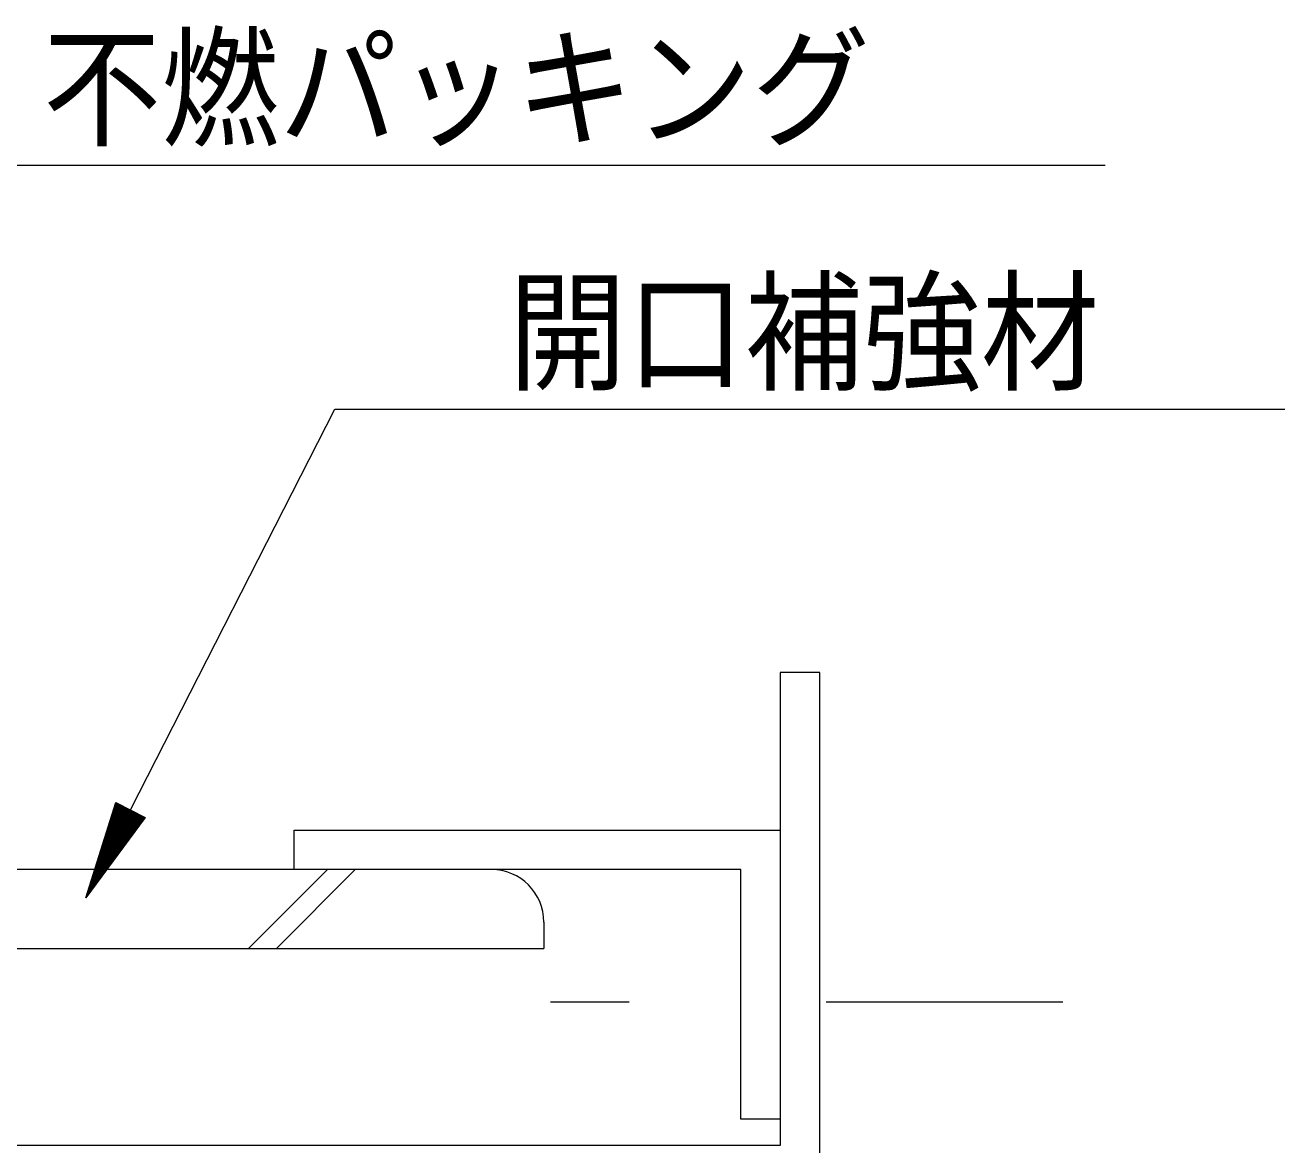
# Model space of a CAD drawing. Units: millimetres, scale not verified. Extents: x -1209 to 1209, y -852 to 852.
# Drawn here: x -885.6 to -789.7, y -265.6 to -180.4 of the extents above; entities that cross this region are included whole.
import ezdxf
from ezdxf.enums import TextEntityAlignment as Align

# ---------------------------------------------------------------- set-up
doc = ezdxf.new("R2010")
doc.units = ezdxf.units.MM
doc.header["$LTSCALE"] = 3
doc.linetypes.add('USER7', pattern=[25, 6, -5, 2, -5, 2, -5])
for name, color, linetype, lineweight in [('0-3_0-2SUNPO', 7, 'Continuous', 18), ('0-4_0-3STEEL', 6, 'Continuous', 18), ('0-8_0-8SASH', 87, 'Continuous', 18)]:
    doc.layers.add(name, color=color, linetype=linetype, lineweight=lineweight)
doc.styles.add('ＭＳ ゴシック', font='')
doc.styles.get('ＭＳ ゴシック').set_extended_font_data('MS Gothic')

msp = doc.modelspace()

# ---------------------------------------------------------------- linework, layer by layer
at = {"layer": '0-3_0-2SUNPO'}
for p, q in [((-891.765, -191.079), (-803.373, -191.079)), ((-877.563, -240.143), (-862.004, -209.642)), ((-862.004, -209.642), (-789.698, -209.642)), ((-878.713, -239.69), (-878.452, -239.69)), ((-878.697, -239.64), (-878.55, -239.64)), ((-878.681, -239.59), (-878.648, -239.59)), ((-879.013, -240.64), (-876.589, -240.64)), ((-878.998, -240.59), (-876.687, -240.59)), ((-878.982, -240.54), (-876.785, -240.54)), ((-878.966, -240.49), (-876.883, -240.49)), ((-878.95, -240.44), (-876.981, -240.44)), ((-878.934, -240.39), (-877.079, -240.39)), ((-878.918, -240.34), (-877.177, -240.34)), ((-878.903, -240.29), (-877.275, -240.29)), ((-878.887, -240.24), (-877.373, -240.24)), ((-878.871, -240.19), (-877.471, -240.19)), ((-878.855, -240.14), (-877.57, -240.14)), ((-878.839, -240.09), (-877.668, -240.09)), ((-878.824, -240.04), (-877.765, -240.04)), ((-878.808, -239.99), (-877.863, -239.99)), ((-878.792, -239.94), (-877.961, -239.94)), ((-878.776, -239.89), (-878.059, -239.89)), ((-878.76, -239.84), (-878.158, -239.84)), ((-878.744, -239.79), (-878.256, -239.79)), ((-878.729, -239.74), (-878.354, -239.74)), ((-879.314, -241.59), (-877.099, -241.59)), ((-879.298, -241.54), (-877.062, -241.54)), ((-879.283, -241.49), (-877.026, -241.49)), ((-879.267, -241.44), (-876.988, -241.44)), ((-879.251, -241.39), (-876.952, -241.39)), ((-879.235, -241.34), (-876.915, -241.34)), ((-879.219, -241.29), (-876.877, -241.29)), ((-879.203, -241.24), (-876.841, -241.24)), ((-879.188, -241.19), (-876.804, -241.19)), ((-879.172, -241.14), (-876.767, -241.14)), ((-879.156, -241.09), (-876.73, -241.09)), ((-879.14, -241.04), (-876.693, -241.04)), ((-879.124, -240.99), (-876.656, -240.99)), ((-879.108, -240.94), (-876.619, -240.94)), ((-879.093, -240.89), (-876.582, -240.89)), ((-879.077, -240.84), (-876.545, -240.84)), ((-879.061, -240.79), (-876.508, -240.79)), ((-879.045, -240.74), (-876.471, -240.74)), ((-879.029, -240.69), (-876.491, -240.69)), ((-879.615, -242.54), (-877.802, -242.54)), ((-879.599, -242.49), (-877.765, -242.49)), ((-879.583, -242.44), (-877.728, -242.44)), ((-879.567, -242.39), (-877.691, -242.39)), ((-879.552, -242.34), (-877.654, -242.34)), ((-879.536, -242.29), (-877.617, -242.29)), ((-879.52, -242.24), (-877.58, -242.24)), ((-879.504, -242.19), (-877.543, -242.19)), ((-879.488, -242.14), (-877.506, -242.14)), ((-879.472, -242.09), (-877.469, -242.09)), ((-879.457, -242.04), (-877.432, -242.04)), ((-879.441, -241.99), (-877.395, -241.99)), ((-879.425, -241.94), (-877.358, -241.94)), ((-879.409, -241.89), (-877.321, -241.89)), ((-879.393, -241.84), (-877.284, -241.84)), ((-879.378, -241.79), (-877.247, -241.79)), ((-879.362, -241.74), (-877.21, -241.74)), ((-879.346, -241.69), (-877.173, -241.69)), ((-879.33, -241.64), (-877.136, -241.64)), ((-879.916, -243.49), (-878.505, -243.49)), ((-879.9, -243.44), (-878.468, -243.44)), ((-879.884, -243.39), (-878.431, -243.39)), ((-879.868, -243.34), (-878.394, -243.34)), ((-879.852, -243.29), (-878.357, -243.29)), ((-879.836, -243.24), (-878.32, -243.24)), ((-879.821, -243.19), (-878.283, -243.19)), ((-879.805, -243.14), (-878.246, -243.14)), ((-879.789, -243.09), (-878.209, -243.09)), ((-879.773, -243.04), (-878.172, -243.04)), ((-879.757, -242.99), (-878.135, -242.99)), ((-879.741, -242.94), (-878.098, -242.94)), ((-879.726, -242.89), (-878.061, -242.89)), ((-879.71, -242.84), (-878.024, -242.84)), ((-879.694, -242.79), (-877.987, -242.79)), ((-879.678, -242.74), (-877.95, -242.74)), ((-879.662, -242.69), (-877.913, -242.69)), ((-879.646, -242.64), (-877.876, -242.64)), ((-879.631, -242.59), (-877.839, -242.59)), ((-880.216, -244.44), (-879.207, -244.44)), ((-880.2, -244.39), (-879.171, -244.39)), ((-880.185, -244.34), (-879.133, -244.34)), ((-880.169, -244.29), (-879.097, -244.29)), ((-880.153, -244.24), (-879.06, -244.24)), ((-880.137, -244.19), (-879.023, -244.19)), ((-880.121, -244.14), (-878.986, -244.14)), ((-880.105, -244.09), (-878.949, -244.09)), ((-880.09, -244.04), (-878.912, -244.04)), ((-880.074, -243.99), (-878.875, -243.99)), ((-880.058, -243.94), (-878.838, -243.94)), ((-880.042, -243.89), (-878.801, -243.89)), ((-880.026, -243.84), (-878.764, -243.84)), ((-880.011, -243.79), (-878.727, -243.79)), ((-879.995, -243.74), (-878.69, -243.74)), ((-879.979, -243.69), (-878.653, -243.69)), ((-879.963, -243.64), (-878.616, -243.64)), ((-879.947, -243.59), (-878.579, -243.59)), ((-879.931, -243.54), (-878.542, -243.54)), ((-880.533, -245.44), (-879.947, -245.44)), ((-880.517, -245.39), (-879.91, -245.39)), ((-880.501, -245.34), (-879.873, -245.34)), ((-880.485, -245.29), (-879.836, -245.29)), ((-880.47, -245.24), (-879.799, -245.24)), ((-880.454, -245.19), (-879.762, -245.19)), ((-880.438, -245.14), (-879.725, -245.14)), ((-880.422, -245.09), (-879.688, -245.09)), ((-880.406, -245.04), (-879.651, -245.04)), ((-880.39, -244.99), (-879.614, -244.99)), ((-880.375, -244.94), (-879.577, -244.94)), ((-880.359, -244.89), (-879.54, -244.89)), ((-880.343, -244.84), (-879.503, -244.84)), ((-880.327, -244.79), (-879.466, -244.79)), ((-880.311, -244.74), (-879.429, -244.74)), ((-880.295, -244.69), (-879.392, -244.69)), ((-880.28, -244.64), (-879.355, -244.64)), ((-880.264, -244.59), (-879.318, -244.59)), ((-880.248, -244.54), (-879.281, -244.54)), ((-880.232, -244.49), (-879.244, -244.49)), ((-880.834, -246.39), (-880.65, -246.39)), ((-880.818, -246.34), (-880.613, -246.34)), ((-880.802, -246.29), (-880.576, -246.29)), ((-880.786, -246.24), (-880.539, -246.24)), ((-880.77, -246.19), (-880.502, -246.19)), ((-880.754, -246.14), (-880.465, -246.14)), ((-880.739, -246.09), (-880.428, -246.09)), ((-880.723, -246.04), (-880.391, -246.04)), ((-880.707, -245.99), (-880.354, -245.99)), ((-880.691, -245.94), (-880.317, -245.94)), ((-880.675, -245.89), (-880.28, -245.89)), ((-880.659, -245.84), (-880.243, -245.84)), ((-880.644, -245.79), (-880.206, -245.79)), ((-880.628, -245.74), (-880.169, -245.74)), ((-880.612, -245.69), (-880.132, -245.69)), ((-880.596, -245.64), (-880.095, -245.64)), ((-880.58, -245.59), (-880.058, -245.59)), ((-880.565, -245.54), (-880.021, -245.54)), ((-880.549, -245.49), (-879.984, -245.49)), ((-880.96, -246.79), (-880.946, -246.79)), ((-880.944, -246.74), (-880.909, -246.74)), ((-880.929, -246.69), (-880.872, -246.69)), ((-880.913, -246.64), (-880.835, -246.64)), ((-880.897, -246.59), (-880.798, -246.59)), ((-880.881, -246.54), (-880.761, -246.54)), ((-880.865, -246.49), (-880.724, -246.49)), ((-880.849, -246.44), (-880.687, -246.44))]:
    msp.add_line(p, q, dxfattribs=at)
msp.add_lwpolyline([(-878.676, -239.575), (-876.449, -240.711), (-880.971, -246.824)], close=True, dxfattribs=at)
at = {"layer": '0-4_0-3STEEL'}
for p, q in [((-850.097, -244.681), (-896.597, -244.681)), ((-862.568, -244.681), (-868.568, -250.681)), ((-860.447, -244.681), (-866.447, -250.681)), ((-846.097, -248.681), (-846.097, -250.681)), ((-911.097, -250.681), (-846.097, -250.681))]:
    msp.add_line(p, q, dxfattribs=at)
msp.add_arc((-850.097, -248.681), 4, 0, 90, dxfattribs=at)
at = {"layer": '0-8_0-8SASH', "color": 7, "linetype": 'USER7'}
msp.add_line((-806.598, -254.78), (-846.598, -254.78), dxfattribs=at)
at = {"layer": '0-8_0-8SASH'}
for points in [[(-828.098, -295.681), (-825.098, -295.681), (-825.098, -268.681), (-825.097, -265.681), (-825.097, -229.681), (-828.098, -229.681), (-828.098, -265.681), (-984.097, -265.681), (-987.097, -265.681), (-987.097, -268.681), (-987.097, -295.681), (-984.097, -295.681), (-984.097, -268.681), (-828.098, -268.681)], [(-831.097, -263.682), (-831.097, -244.682), (-865.098, -244.682), (-865.098, -241.681), (-828.098, -241.681), (-828.098, -263.682)]]:
    msp.add_lwpolyline(points, close=True, dxfattribs=at)

# ---------------------------------------------------------------- texts
at = {"layer": '0-3_0-2SUNPO', "style": 'ＭＳ ゴシック', "width": 0.9}
for s, p in [('不燃パッキング', (-884.225, -191.079)), ('開口補強材', (-848.794, -209.642))]:
    msp.add_text(s, height=7.326, dxfattribs=at).set_placement(p, align=Align.BOTTOM_LEFT)

doc.saveas('drawing.dxf')
